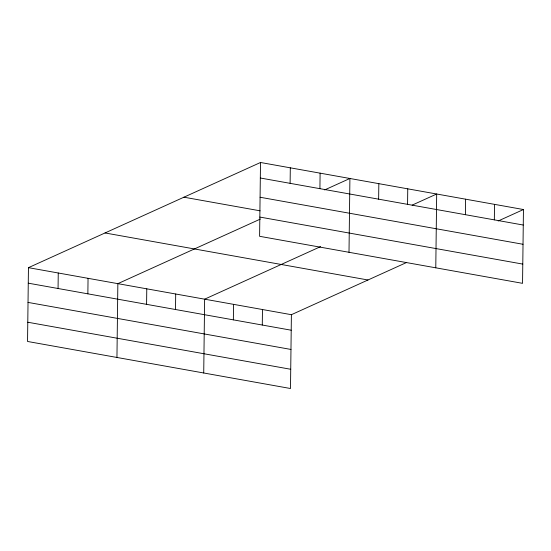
<?xml version="1.0" encoding="UTF-8"?>
<svg xmlns="http://www.w3.org/2000/svg" width="551" height="551" viewBox="0 0 551 551"><rect width="100%" height="100%" fill="white"/><g stroke="black" fill="none" stroke-linecap="round" stroke-linejoin="round"><path stroke-width="0.83" d="M260.506 162.49L259.604 236.303L522.548 283.338L523.45 209.532L260.506 162.49L28.452 267.662L27.55 341.468L290.494 388.51L291.396 314.697L406.666 262.462M58.062 288.504L58.254 272.993M87.864 293.835L88.05 278.324M116.95 357.461L117.852 283.655L260.43 219.036M146.587 304.338L146.78 288.827M175.514 309.517L175.7 294M203.725 372.986L204.628 299.179L320.654 246.593M233.355 319.862L233.548 304.352M262.283 325.035L262.469 309.524M290.115 183.338L290.308 167.821M319.917 188.669L320.103 173.152M349.003 252.296L349.906 178.483L324.635 189.937M378.64 199.173L378.833 183.662M407.568 204.345L407.754 188.835M435.779 267.814L436.681 194.007L412.176 205.117M465.416 214.697L465.602 199.186M494.337 219.87L494.529 204.359M498.18 220.985L523.45 209.532M260.313 178.007L523.257 225.042M260.079 197.244L523.023 244.279M183.931 197.196L260.086 210.819M259.838 217.066L522.782 264.101M105.027 232.956L367.972 279.991M28.452 267.662L291.396 314.697M28.259 283.173L291.204 330.214M28.025 302.409L290.969 349.451M27.784 322.232L290.728 369.273"/></g></svg>
